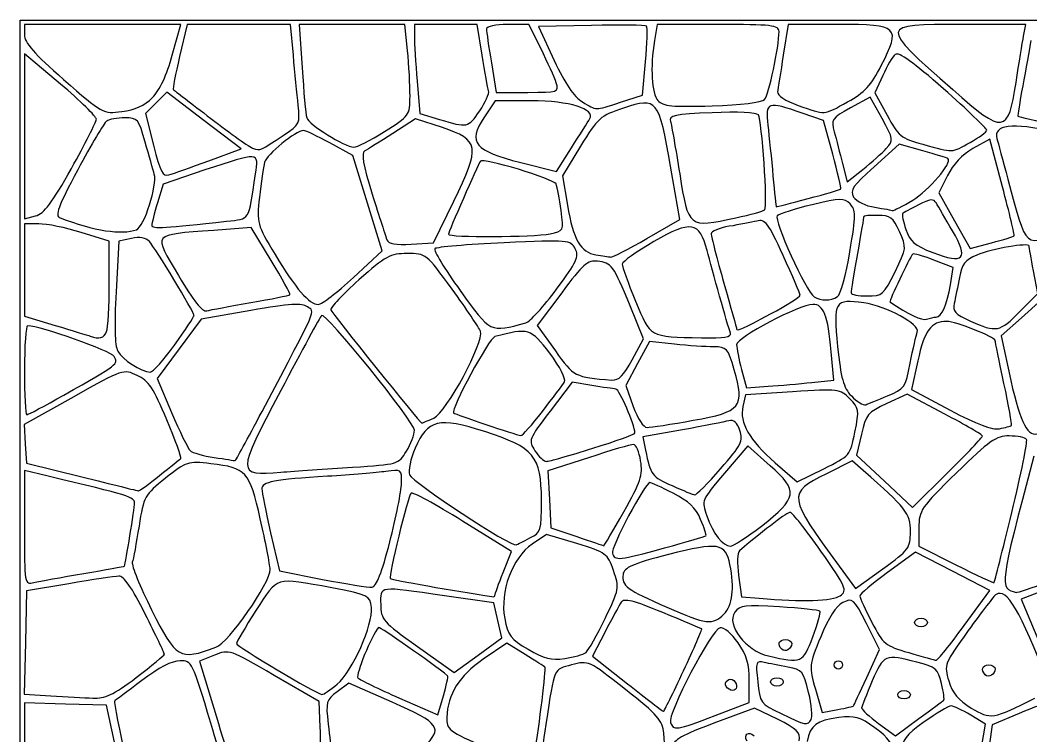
# Model space of a CAD drawing. Extents: x 1 to 601, y -4 to 449.
# Drawn here: x 0.9 to 179.7, y 322.6 to 449.1 of the extents above; entities that cross this region are included whole.
import ezdxf

# ---------------------------------------------------------------- set-up
doc = ezdxf.new("R2010")
doc.units = 0
doc.layers.get('0').update_dxf_attribs({"linetype": 'CONTINUOUS'})

msp = doc.modelspace()

# ---------------------------------------------------------------- linework, layer by layer
at = {"color": 7}
for points in [[(0.875971, 224.12403), (0.875971, 449.124032), (300.87597, 449.124032), (600.87597, 449.124032), (600.87597, 224.12403), (600.87597, -0.87597), (300.87597, -0.87597), (0.875971, -0.87597)], [(95.703705, 438.061532)], [(177.068175, 438.127387)], [(24.269378, 435.447397)], [(107.054723, 434.614618)], [(132.57111, 435.130035)], [(147.26646, 434.686532)], [(82.16619, 433.088161)], [(101.626537, 431.654591)], [(65.304871, 429.436532)], [(47.598496, 428.874032)], [(168.961358, 427.512138)], [(154.107682, 426.461816)], [(34.230751, 424.273621)], [(9.929536, 422.900171)], [(140.256075, 417.579491)], [(158.778067, 417.304564)], [(37.369598, 413.590864)], [(127.478948, 414.190856)], [(21.442298, 412.080304)], [(94.614233, 411.359186)], [(165.824828, 411.882379)], [(111.744405, 410.513801)], [(176.721743, 411.014111)], [(155.65017, 404.628686)], [(59.816333, 403.622216)], [(41.669356, 399.195604)], [(145.473945, 400.264234)], [(133.63887, 397.186534)], [(177.728835, 397.599109)], [(90.32373, 395.618321)], [(162.91092, 396.624034)], [(16.170728, 394.060376)], [(126.51834, 393.811534)], [(28.185136, 391.695926)], [(109.156208, 389.082926)], [(140.905598, 385.074394)], [(8.598413, 382.856629)], [(154.34994, 382.712756)], [(43.656728, 379.936534)], [(93.259035, 379.936534)], [(74.034323, 378.775691)], [(119.964945, 378.383336)], [(176.24277, 377.490836)], [(148.554518, 376.283899)], [(171.110752, 375.607474)], [(102.196245, 373.432275)], [(25.548721, 368.63853)], [(59.644876, 370.09764)], [(124.793558, 369.81153)], [(107.665673, 362.212755)], [(176.32749, 362.111648)], [(132.009128, 359.68653)], [(158.37597, 358.728952)], [(66.271846, 356.875372)], [(91.06347, 357.58098)], [(114.87597, 355.822485)], [(12.117623, 351.291803)], [(84.87597, 347.471265)], [(145.96335, 347.378775)], [(125.37597, 344.12403)], [(159.12597, 342.62403)], [(167.886233, 342.098115)], [(141.09846, 340.097655)], [(35.503313, 338.253143)], [(100.983398, 337.359443)], [(135.60558, 337.894418)], [(144.87597, 335.12403)], [(21.389116, 332.89917)], [(76.499993, 333.204038)], [(118.25016, 334.119113)], [(171.60558, 333.394418)], [(56.981161, 331.74228)], [(125.783003, 331.322205)], [(133.62597, 332.12403)], [(156.12597, 329.87403)], [(148.316363, 327.878415)], [(164.272635, 328.865468)], [(123.81189, 326.189685)], [(140.805375, 325.462058)]]:
    msp.add_lwpolyline(points, close=True, dxfattribs=at)
for points in [[(27.787651, 442.936532), (29.280406, 448.374032), (15.453188, 448.374032), (1.625971, 448.374032), (1.625971, 446.537643)], [(49.200331, 442.936532), (48.723728, 448.374032), (39.561983, 448.374032), (30.400231, 448.374032), (29.062493, 442.69964)], [(69.394126, 443.764014), (68.912281, 448.374032), (59.584021, 448.374032), (50.255753, 448.374032), (50.752591, 440.686532)], [(82.606695, 442.936532), (81.740445, 448.374032), (76.183208, 448.374032), (70.625971, 448.374032), (70.625971, 446.237191)], [(93.017363, 444.061532), (90.854377, 448.374032), (87.11517, 448.374032)], [(101.94546, 448.209701), (92.561295, 447.999032), (95.360865, 441.999032)], [(124.3491, 448.374032), (113.57223, 448.374032), (113.107358, 445.561532)], [(145.64319, 448.374032), (136.761495, 448.374032), (135.888428, 442.936532)], [(178.40661, 446.311532), (178.81347, 448.374032), (167.46972, 448.374032)], [(8.000971, 437.830858), (1.625971, 443.1992), (1.625971, 428.601478), (1.625971, 414.003761), (3.584446, 414.527539)], [(107.054723, 434.614618), (110.99031, 435.855203), (111.515018, 441.78274)], [(84.235883, 441.581004), (85.095795, 436.374032), (90.661425, 436.374032)], [(71.109938, 438.375007), (71.593906, 432.649665), (75.047438, 431.589936)], [(153.481417, 439.330672), (152.10516, 436.278682), (154.249552, 432.314484)], [(34.230751, 424.273621), (39.943913, 426.356529), (33.366353, 431.367148), (26.788793, 436.377767), (24.928148, 434.517126), (23.067511, 432.656485), (24.474743, 427.005345)], [(91.298857, 434.874032), (84.897255, 434.874032), (82.916032, 431.880207)], [(153.357682, 431.738961), (151.25097, 435.513062), (147.769642, 433.618529)], [(144.628822, 425.44948), (142.98249, 431.375736), (139.24173, 432.691756)], [(75.573743, 430.129517), (70.827533, 431.672625), (66.789248, 429.102829)], [(59.816333, 403.622216), (64.927658, 408.370399), (62.339311, 416.790514), (59.750971, 425.210638), (55.680278, 427.417335)], [(174.658673, 419.672426), (172.40499, 428.095814), (169.417605, 426.422422)], [(89.454007, 423.964365), (95.75097, 422.389219), (98.41452, 426.569124)], [(100.02171, 426.87325), (96.792443, 421.601531), (97.692143, 416.425286)], [(160.575907, 426.029489), (156.400837, 427.183739), (151.950907, 423.209951)], [(146.36577, 423.778459), (147.2016, 420.557884), (149.976285, 422.758331)], [(33.542056, 422.642629), (26.140606, 420.161216), (25.144673, 416.830129)], [(111.744405, 410.513801), (117.578385, 413.903576), (115.943865, 423.33283)], [(164.931053, 421.669414), (163.4319, 418.589794), (166.177103, 413.680909), (168.922305, 408.772024), (172.726718, 409.775606)], [(70.055078, 409.522046), (74.000971, 409.749034), (77.60409, 417.147911)], [(4.171966, 413.124034), (1.625971, 413.124034), (1.625971, 404.947084), (1.625971, 396.770134), (7.063471, 395.157476)], [(16.625971, 402.655241), (16.625971, 410.063764), (11.671966, 411.593899)], [(45.294016, 406.665844), (41.750971, 412.496561), (35.110088, 411.974471)], [(20.569411, 410.541521), (18.347033, 410.053406), (17.839898, 401.079784)], [(165.45963, 402.317164), (165.967485, 405.385294), (162.501158, 406.709096)], [(177.728835, 397.599109), (180.894008, 400.824191), (180.134985, 404.826476)], [(96.67986, 400.951039), (92.35875, 395.153044), (95.55486, 390.683929)], [(186.858765, 396.862159), (181.601595, 399.725276), (178.009763, 396.519326), (174.417923, 393.313376), (176.15379, 385.406209)], [(41.681806, 397.804744), (32.913893, 396.249034), (29.012851, 390.999034), (25.111808, 385.749034), (27.665378, 379.749034)], [(109.156208, 389.082926), (111.174848, 392.791826), (108.766538, 398.645426)], [(116.653793, 391.838336), (112.211573, 392.302639), (110.104793, 388.431791), (107.998013, 384.560936), (109.33515, 380.842489)], [(140.905598, 385.074394), (144.810218, 385.473754), (144.359048, 390.486394)], [(159.690653, 388.912631), (158.585708, 383.826229), (165.418335, 380.184911)], [(128.498918, 387.381701), (129.371865, 384.117851), (133.186418, 384.396439)], [(102.018337, 384.537716), (98.535697, 385.111991), (94.625227, 379.984384)], [(137.535045, 383.442641), (129.199283, 382.915181), (128.740058, 380.824346)], [(164.455027, 379.497364), (157.814513, 382.995694), (154.189028, 381.330034)], [(10.345358, 382.564819), (1.552733, 377.654816), (1.776848, 374.221373), (2.000971, 370.787925), (11.750971, 368.376548)], [(118.02264, 376.705091), (111.04431, 375.453191), (111.516135, 373.101112)], [(149.70525, 375.956696), (148.846965, 372.24903), (153.798967, 367.612433), (158.75097, 362.975835), (164.93847, 369.095872)], [(133.586527, 370.341608), (129.586537, 373.868235), (125.48658, 369.035422)], [(101.414468, 371.778037), (94.25097, 369.432045), (94.495065, 364.404345), (94.739153, 359.376638), (99.370065, 357.8193)], [(134.462768, 370.884015), (138.339067, 367.493123), (143.02848, 369.805575)], [(150.021517, 369.506452), (148.042065, 371.229465), (143.515117, 368.944275)], [(5.563471, 368.556502), (1.625971, 369.48873), (1.625971, 359.417092)], [(86.329268, 351.505545), (87.782565, 355.192598), (79.122083, 360.576127)], [(45.178321, 358.49511), (46.730678, 351.752895), (54.365821, 350.267002)], [(99.366758, 356.576948), (93.982553, 358.209848), (91.43235, 356.476935)], [(159.87597, 359.371395), (159.87597, 356.140207), (166.43847, 352.833765)], [(167.886233, 342.098115), (172.424813, 348.3222), (165.840795, 351.693045), (159.25677, 355.063898), (154.31637, 351.455498)], [(145.77999, 352.575315), (148.652925, 348.651592), (153.514447, 352.148895)], [(127.98585, 350.98398), (128.505735, 347.203935), (131.628352, 346.920015)], [(9.500971, 349.495868), (2.000971, 348.21093), (1.790678, 339.078863), (1.580386, 329.946788), (6.290678, 329.679923)], [(183.356535, 348.811455), (177.986513, 346.748873), (181.025588, 339.436455)], [(85.395008, 343.001468), (84.68853, 346.088783), (75.96975, 347.35944)], [(71.166038, 338.408498), (77.640045, 333.817965), (81.870765, 336.866063), (86.101485, 339.914153), (85.395008, 343.001468)], [(150.648413, 332.920388), (152.915063, 337.841738), (150.583013, 342.45873)], [(104.353568, 340.974803), (102.143018, 336.700583), (108.321998, 331.816275)], [(90.226155, 336.962648), (86.95134, 339.003083), (82.806345, 336.148313)], [(35.234408, 336.853695), (32.575351, 335.793128), (35.930281, 324.771075)], [(53.971531, 324.12054), (53.750971, 328.656893), (45.822218, 333.285585)], [(66.703351, 328.536983), (59.030731, 331.913693), (56.962576, 330.384638)], [(123.81189, 326.189685), (129.87597, 328.505333), (129.87597, 332.336873)], [(141.58158, 330.832748), (142.772925, 326.734665), (145.511948, 327.246233)], [(68.000971, 329.263245), (74.750971, 326.291168), (75.749985, 329.646075)], [(18.507166, 317.12403), (16.127746, 327.99903), (8.876858, 328.213687), (1.625971, 328.428345), (1.625971, 314.901187)], [(134.88039, 325.521173), (130.818465, 327.513323), (123.597218, 324.82521)], [(152.75097, 324.802725), (155.75097, 322.621208), (159.87597, 325.65489)], [(170.589548, 318.453255), (171.657413, 324.636765), (169.038413, 326.2554)], [(177.61266, 326.574623), (172.83183, 324.542745), (171.86811, 317.819175)], [(105.34878, 319.1175), (114.94659, 320.45829), (114.72378, 323.051558)]]:
    msp.add_lwpolyline(points, dxfattribs=at)
for points in [[(87.11517, 448.374032), (84.987113, 448.374032), (83.37597, 448.032333), (83.37597, 447.581004)], [(83.37597, 447.581004), (83.37597, 447.144838), (83.762933, 444.444838), (84.235883, 441.581004)], [(111.684683, 448.065323), (111.489405, 448.260598), (107.106758, 448.325568), (101.94546, 448.209701)], [(111.515018, 441.78274), (111.80361, 445.042886), (111.879953, 447.870047), (111.684683, 448.065323)], [(135.12597, 447.148005), (135.12597, 448.225826), (133.82322, 448.374032), (124.3491, 448.374032)], [(132.57111, 435.130035), (133.332878, 435.937189), (135.12597, 444.371815), (135.12597, 447.148005)], [(153.224693, 441.109872), (156.724823, 447.980144), (156.313725, 448.374032), (145.64319, 448.374032)], [(167.46972, 448.374032), (152.747085, 448.374032), (152.753063, 448.417045), (165.8673, 436.847348)], [(1.625971, 446.537643), (1.625971, 445.159127), (3.355718, 443.187194), (8.563471, 438.628836)], [(70.625971, 446.237191), (70.625971, 445.061928), (70.843756, 441.523945), (71.109938, 438.375007)], [(113.107358, 445.561532), (112.314, 440.761732), (112.573568, 436.175051), (113.709585, 434.91976)], [(177.068175, 438.127387), (177.580538, 441.494292), (178.182833, 445.177157), (178.40661, 446.311532)], [(179.699595, 445.561532), (179.427705, 444.014657), (178.770795, 440.386532), (178.239795, 437.499032)], [(69.842056, 435.701514), (69.860731, 437.600379), (69.659138, 441.228504), (69.394126, 443.764014)], [(95.703705, 438.061532), (95.415863, 438.989657), (94.207005, 441.689657), (93.017363, 444.061532)], [(164.214525, 437.013151), (159.01611, 441.61116), (156.280552, 443.563546), (155.70537, 443.08619)], [(24.269378, 435.447397), (25.568041, 436.762802), (26.830576, 439.450283), (27.787651, 442.936532)], [(29.062493, 442.69964), (28.326736, 439.578724), (27.843151, 436.93792), (27.987863, 436.831187)], [(50.051168, 434.124032), (49.845338, 435.980282), (49.462463, 439.945907), (49.200331, 442.936532)], [(83.741723, 436.650661), (83.593897, 437.117265), (83.083133, 439.945907), (82.606695, 442.936532)], [(95.360865, 441.999032), (97.268183, 437.911288), (98.852115, 435.587086), (100.330703, 434.706489)], [(135.888428, 442.936532), (135.40824, 439.945907), (134.95587, 437.028755), (134.883165, 436.453972)], [(155.70537, 443.08619), (155.23914, 442.69925), (154.238355, 441.009266), (153.481417, 439.330672)], [(50.752591, 440.686532), (51.025853, 436.458407), (51.392446, 432.492782), (51.567248, 431.874032)], [(147.26646, 434.686532), (150.27351, 436.346358), (151.436775, 437.600425), (153.224693, 441.109872)], [(8.563471, 438.628836), (15.445763, 432.604741), (15.527798, 432.559758), (18.872408, 432.976089)], [(90.661425, 436.374032), (96.088253, 436.374032), (96.213998, 436.416115), (95.703705, 438.061532)], [(165.8673, 436.847348), (174.85806, 428.915488), (175.680645, 429.009494), (177.068175, 438.127387)], [(14.346053, 431.605774), (14.362478, 432.076983), (11.507221, 434.87827), (8.000971, 437.830858)], [(27.987863, 436.831187), (28.132568, 436.724453), (31.119721, 434.432924), (34.625971, 431.7389)], [(82.16619, 433.088161), (83.180557, 434.580932), (83.88954, 436.184056), (83.741723, 436.650661)], [(134.883165, 436.453972), (134.803695, 435.825741), (136.246688, 434.876711), (138.50097, 434.074599)], [(171.87597, 429.693413), (171.87597, 429.992157), (168.428317, 433.286039), (164.214525, 437.013151)], [(178.239795, 437.499032), (177.708795, 434.611532), (177.325335, 432.211744), (177.387652, 432.166169)], [(18.872408, 432.976089), (21.181426, 433.263512), (22.882141, 434.042281), (24.269378, 435.447397)], [(65.304871, 429.436532), (69.735181, 432.20346), (69.808703, 432.304975), (69.842056, 435.701514)], [(101.626537, 431.654591), (102.70032, 433.427453), (98.059815, 434.874032), (91.298857, 434.874032)], [(100.330703, 434.706489), (102.98808, 433.123838), (102.352958, 433.132516), (107.054723, 434.614618)], [(115.943865, 423.33283), (113.90097, 435.117933), (113.548845, 435.553016), (107.637128, 433.596553)], [(113.709585, 434.91976), (114.6102, 433.924591), (116.225115, 433.767862), (123.272085, 433.991708)], [(123.272085, 433.991708), (128.386268, 434.154158), (132.076425, 434.605885), (132.57111, 435.130035)], [(139.24173, 432.691756), (133.081777, 434.858861), (132.66576, 434.713261), (133.155112, 430.561532)], [(138.50097, 434.074599), (143.38323, 432.337411), (142.956697, 432.307635), (147.26646, 434.686532)], [(47.598496, 428.874032), (50.304743, 430.669004), (50.409428, 430.893083), (50.051168, 434.124032)], [(75.047438, 431.589936), (80.001893, 430.069642), (80.133938, 430.097434), (82.16619, 433.088161)], [(107.637128, 433.596553), (103.49469, 432.225625), (103.071533, 431.852044), (100.02171, 426.87325)], [(123.290903, 432.77518), (116.607818, 432.491371), (115.627133, 432.284674), (115.928423, 431.223395)], [(131.480535, 432.390751), (131.205285, 432.79932), (127.71612, 432.963105), (123.290903, 432.77518)], [(147.769642, 433.618529), (144.445762, 431.809682), (144.316387, 431.617142), (144.909127, 429.361514)], [(9.929536, 422.900171), (12.342173, 427.217046), (14.329606, 431.134567), (14.346053, 431.605774)], [(16.186546, 431.300048), (15.738616, 430.996989), (13.434031, 427.120469), (11.065246, 422.685559)], [(19.385251, 431.862548), (18.073891, 431.856247), (16.634476, 431.603106), (16.186546, 431.300048)], [(22.990208, 427.561532), (21.831286, 431.655853), (21.648901, 431.873451), (19.385251, 431.862548)], [(34.625971, 431.7389), (38.132221, 429.044877), (41.507221, 426.667605), (42.125971, 426.456075)], [(51.567248, 431.874032), (51.890528, 430.729667), (58.259528, 426.752237), (59.901278, 426.669438)], [(82.916032, 431.880207), (80.018512, 427.501756), (81.243945, 426.018068), (89.454007, 423.964365)], [(98.41452, 426.569124), (99.879472, 428.868073), (101.32488, 431.156534), (101.626537, 431.654591)], [(115.928423, 431.223395), (116.119598, 430.549996), (116.851605, 426.386631), (117.555113, 421.971476)], [(132.616995, 415.615054), (133.14792, 416.145979), (132.110805, 431.45519), (131.480535, 432.390751)], [(154.107682, 426.461816), (155.423265, 427.919283), (155.400517, 428.079301), (153.357682, 431.738961)], [(154.249552, 432.314484), (156.235665, 428.642897), (156.702382, 428.264243), (160.572457, 427.184585)], [(183.732975, 429.416577), (176.377703, 431.065185), (172.994048, 430.650687), (173.689395, 428.186237)], [(177.387652, 432.166169), (177.599272, 432.011422), (190.24659, 429.049877), (191.00097, 428.978424)], [(51.002791, 429.624032), (49.646461, 429.624032), (44.459663, 425.396209), (44.101898, 423.999032)], [(55.680278, 427.417335), (53.441401, 428.631019), (51.336533, 429.624032), (51.002791, 429.624032)], [(59.901278, 426.669438), (60.396451, 426.644463), (62.828071, 427.889657), (65.304871, 429.436532)], [(77.60409, 417.147911), (82.310565, 426.812499), (82.12491, 427.999577), (75.573743, 430.129517)], [(133.155112, 430.561532), (133.386052, 428.602157), (133.789477, 424.552157), (134.051602, 421.561534)], [(144.909127, 429.361514), (145.25058, 428.062149), (145.906065, 425.549774), (146.36577, 423.778459)], [(168.961358, 427.512138), (170.564392, 428.413096), (171.87597, 429.39467), (171.87597, 429.693413)], [(24.595366, 421.932131), (24.383903, 422.656429), (23.661586, 425.189657), (22.990208, 427.561532)], [(42.125971, 426.456075), (43.331716, 426.043869), (43.331086, 426.04359), (47.598496, 428.874032)], [(66.789248, 429.102829), (64.568191, 427.689441), (62.343316, 426.294925), (61.845068, 426.003904)], [(160.572457, 427.184585), (166.060972, 425.653423), (165.62385, 425.636356), (168.961358, 427.512138)], [(173.689395, 428.186237), (173.873625, 427.533275), (174.743993, 424.299032), (175.623533, 420.999034)], [(24.474743, 427.005345), (25.654246, 422.268724), (26.095238, 421.421891), (27.199778, 421.772456)], [(42.517343, 421.936534), (43.123081, 425.873112), (43.167436, 425.869623), (33.542056, 422.642629)], [(61.845068, 426.003904), (61.169708, 425.609429), (61.504193, 423.664671), (63.159443, 418.361906)], [(149.976285, 422.758331), (151.502362, 423.968572), (153.361492, 425.635141), (154.107682, 426.461816)], [(165.024022, 424.664085), (164.873842, 424.78022), (162.87219, 425.394652), (160.575907, 426.029489)], [(169.417605, 426.422422), (167.496945, 425.346563), (165.8949, 423.649367), (164.931053, 421.669414)], [(27.199778, 421.772456), (27.924571, 422.002496), (31.088506, 423.128021), (34.230751, 424.273621)], [(44.101898, 423.999032), (43.890653, 423.174034), (43.485571, 420.396446), (43.201726, 417.826624)], [(82.29849, 424.217039), (81.83112, 423.481328), (76.62597, 411.608486), (76.62597, 411.278134)], [(95.674238, 420.178541), (95.339378, 421.051166), (82.709738, 424.8644), (82.29849, 424.217039)], [(146.018167, 419.266234), (146.159512, 419.407579), (145.534312, 422.190041), (144.628822, 425.44948)], [(158.778067, 417.304564), (161.582835, 418.948264), (165.875175, 424.005874), (165.024022, 424.664085)], [(3.584446, 414.527539), (5.093423, 414.931099), (6.549743, 416.852779), (9.929536, 422.900171)], [(11.065246, 422.685559), (7.527098, 416.061341), (6.967411, 414.541864), (7.929556, 414.172654)], [(117.555113, 421.971476), (119.084235, 412.374701), (119.068688, 412.386896), (127.478948, 414.190856)], [(151.950907, 423.209951), (148.145557, 419.811784), (147.6207, 419.037926), (148.327552, 417.867596)], [(21.442298, 412.080304), (22.811341, 412.605649), (25.168253, 419.969891), (24.595366, 421.932131)], [(37.369598, 413.590864), (41.634076, 414.074554), (41.199061, 413.369299), (42.517343, 421.936534)], [(96.555938, 415.493321), (96.28971, 417.500261), (95.892945, 419.608609), (95.674238, 420.178541)], [(134.051602, 421.561534), (134.313735, 418.570909), (134.578327, 416.129816), (134.639587, 416.136889)], [(175.623533, 420.999034), (178.984973, 408.387101), (178.477365, 408.813079), (185.93847, 412.342774)], [(140.256075, 417.579491), (143.283877, 418.365851), (145.876822, 419.124881), (146.018167, 419.266234)], [(176.721743, 411.014111), (176.826578, 411.143321), (175.898198, 415.039556), (174.658673, 419.672426)], [(25.144673, 416.830129), (24.596911, 414.998021), (24.143618, 413.202311), (24.137356, 412.839656)], [(43.201726, 417.826624), (42.697088, 413.257954), (42.758363, 413.033156), (45.961508, 407.701624)], [(63.159443, 418.361906), (64.380593, 414.449824), (65.543851, 410.809391), (65.744453, 410.272046)], [(134.639587, 416.136889), (134.700862, 416.143639), (137.228265, 416.793124), (140.256075, 417.579491)], [(147.687045, 416.634356), (146.61009, 417.711311), (146.012362, 417.699274), (141.002632, 416.499731)], [(147.658395, 408.166541), (148.761472, 414.800194), (148.764037, 415.557394), (147.687045, 416.634356)], [(148.327552, 417.867596), (148.793895, 417.095471), (150.428197, 416.300269), (152.077552, 416.042959)], [(155.242417, 415.480459), (155.375212, 415.421884), (156.966255, 416.242774), (158.778067, 417.304564)], [(162.96405, 416.764714), (162.461018, 417.601999), (161.905718, 417.552319), (159.802403, 416.481829)], [(165.824828, 411.882379), (164.58702, 414.009041), (163.299668, 416.206091), (162.96405, 416.764714)], [(94.614233, 411.359186), (97.037558, 411.843851), (97.039508, 411.847999), (96.555938, 415.493321)], [(97.692143, 416.425286), (98.76057, 410.278256), (100.032548, 408.070969), (102.745703, 407.655701)], [(127.478948, 414.190856), (130.079333, 414.748631), (132.391455, 415.389521), (132.616995, 415.615054)], [(141.002632, 416.499731), (137.976705, 415.775186), (135.197497, 414.905186), (134.826622, 414.566389)], [(152.077552, 416.042959), (153.685432, 415.792121), (155.109622, 415.538996), (155.242417, 415.480459)], [(156.988725, 414.953899), (156.844485, 414.827749), (157.11048, 413.560984), (157.579823, 412.138856)], [(159.802403, 416.481829), (158.399115, 415.767619), (157.132958, 415.080056), (156.988725, 414.953899)], [(11.671966, 411.593899), (8.947268, 412.435474), (5.572268, 413.124034), (4.171966, 413.124034)], [(7.929556, 414.172654), (13.833511, 411.907099), (18.933158, 411.117454), (21.442298, 412.080304)], [(24.137356, 412.839656), (24.126931, 412.234579), (26.699536, 412.380626), (37.369598, 413.590864)], [(122.402445, 408.423776), (121.071795, 413.529364), (119.537438, 413.782924), (112.97511, 409.981684)], [(131.18574, 413.615516), (130.259115, 413.384651), (128.066595, 412.967734), (126.31347, 412.689041)], [(135.87324, 407.504974), (133.19166, 413.336824), (132.690308, 413.990374), (131.18574, 413.615516)], [(134.826622, 414.566389), (134.089447, 413.892979), (139.892902, 401.146451), (141.36201, 400.212259)], [(150.124942, 414.436534), (150.12438, 414.333409), (149.618595, 411.380284), (149.00097, 407.874034)], [(152.637068, 414.624034), (151.255965, 414.624034), (150.125505, 414.539659), (150.124942, 414.436534)], [(156.442507, 411.753686), (155.31612, 414.251554), (154.822297, 414.624034), (152.637068, 414.624034)], [(35.110088, 411.974471), (23.976023, 411.099139), (24.364156, 411.598436), (28.882913, 403.963736)], [(76.62597, 411.278134), (76.62597, 410.706454), (91.68996, 410.774329), (94.614233, 411.359186)], [(126.31347, 412.689041), (124.560345, 412.410341), (123.12597, 411.802871), (123.12597, 411.339094)], [(123.12597, 411.339094), (123.12597, 410.875324), (124.13847, 406.953544), (125.37597, 402.624034)], [(155.65017, 404.628686), (157.713885, 408.836524), (157.722607, 408.914929), (156.442507, 411.753686)], [(157.579823, 412.138856), (158.289795, 409.987616), (159.089933, 409.300879), (162.342075, 408.051544)], [(162.342075, 408.051544), (167.86179, 405.931099), (168.731768, 406.888016), (165.824828, 411.882379)], [(23.722066, 410.014331), (23.113186, 410.678861), (22.023991, 410.860999), (20.569411, 410.541521)], [(31.625971, 396.919324), (31.625971, 397.523764), (24.791168, 408.847511), (23.722066, 410.014331)], [(65.744453, 410.272046), (65.996408, 409.597174), (67.329368, 409.365251), (70.055078, 409.522046)], [(86.490293, 409.765489), (80.033663, 409.472111), (74.521126, 409.010891), (74.240213, 408.740554)], [(99.07035, 408.727954), (98.2524, 410.256311), (97.911383, 410.284436), (86.490293, 409.765489)], [(105.330698, 407.236406), (105.649553, 407.174606), (108.535718, 408.649429), (111.744405, 410.513801)], [(112.97511, 409.981684), (109.905698, 408.203726), (107.387498, 406.411534), (107.379105, 405.999034)], [(179.37597, 409.203341), (179.37597, 409.851761), (172.770413, 408.704516), (170.11458, 407.594839)], [(172.726718, 409.775606), (174.81915, 410.327584), (176.616908, 410.884909), (176.721743, 411.014111)], [(45.961508, 407.701624), (49.593556, 401.656181), (52.010843, 398.874034), (53.631398, 398.874034)], [(69.360376, 407.874034), (66.322973, 407.874034), (65.547106, 407.450906), (60.813938, 403.213204)], [(77.288828, 401.559566), (72.720616, 407.847116), (72.686821, 407.874034), (69.360376, 407.874034)], [(74.240213, 408.740554), (73.959301, 408.470216), (75.975128, 405.125974), (78.719828, 401.308901)], [(95.778795, 401.569324), (99.358868, 406.410304), (99.798735, 407.366959), (99.07035, 408.727954)], [(126.51834, 393.811534), (126.027135, 395.294381), (123.312758, 404.930959), (122.402445, 408.423776)], [(145.473975, 400.264226), (146.00913, 400.603699), (146.992117, 404.159741), (147.658395, 408.166541)], [(149.00097, 407.874034), (148.383345, 404.367784), (147.87756, 401.245909), (147.876998, 400.936534)], [(158.795625, 407.765966), (158.196653, 407.097566), (154.55148, 399.456979), (154.763048, 399.313331)], [(162.501158, 406.709096), (160.59468, 407.437189), (158.92719, 407.912779), (158.795625, 407.765966)], [(180.134985, 404.826476), (179.717528, 407.027734), (179.37597, 408.997324), (179.37597, 409.203341)], [(48.587401, 400.585466), (48.724718, 400.722784), (47.242688, 403.458949), (45.294016, 406.665844)], [(103.008585, 406.517014), (101.276183, 406.717226), (100.40862, 405.954221), (96.67986, 400.951039)], [(102.745703, 407.655701), (103.8486, 407.486891), (105.01185, 407.298214), (105.330698, 407.236406)], [(108.766538, 398.645426), (105.81411, 405.821554), (105.517493, 406.227056), (103.008585, 406.517014)], [(107.379105, 405.999034), (107.370705, 405.586534), (108.43347, 402.650576), (109.740803, 399.474686)], [(138.863243, 400.486856), (138.869993, 400.755161), (137.52474, 403.913314), (135.87324, 407.504974)], [(170.11458, 407.594839), (168.038745, 406.727494), (167.476508, 406.002536), (167.048123, 403.640899)], [(150.71973, 400.374034), (153.432, 400.374034), (153.659985, 400.570766), (155.65017, 404.628686)], [(16.170728, 394.060376), (16.421108, 394.712861), (16.625971, 398.580551), (16.625971, 402.655241)], [(28.882913, 403.963736), (31.507861, 399.528746), (33.112516, 397.529186), (33.875971, 397.741916)], [(53.631398, 398.874034), (54.221881, 398.874034), (57.005101, 401.010716), (59.816333, 403.622216)], [(60.813938, 403.213204), (57.950776, 400.649749), (55.703258, 398.267171), (55.819448, 397.918586)], [(125.37597, 402.624034), (126.61347, 398.294524), (127.62597, 394.667111), (127.62597, 394.563116)], [(162.91092, 396.624034), (163.889805, 396.624034), (164.88537, 398.847859), (165.45963, 402.317164)], [(167.048123, 403.640899), (166.759613, 402.050374), (166.341645, 399.991196), (166.119315, 399.064946)], [(17.839898, 401.079784), (17.510776, 395.256116), (17.610226, 391.587701), (18.123218, 390.629171)], [(41.669356, 399.195604), (45.336968, 399.822716), (48.450091, 400.448156), (48.587401, 400.585466)], [(82.300028, 394.141639), (82.067138, 394.748546), (79.812098, 398.086609), (77.288828, 401.559566)], [(78.719828, 401.308901), (84.117675, 393.802076), (83.97168, 393.873671), (90.32373, 395.618321)], [(90.32373, 395.618321), (91.051253, 395.818144), (93.506033, 398.496094), (95.778795, 401.569324)], [(147.876998, 400.936534), (147.876435, 400.627159), (149.155665, 400.374034), (150.71973, 400.374034)], [(33.875971, 397.741916), (34.494721, 397.914326), (38.001743, 398.568484), (41.669356, 399.195604)], [(51.688808, 398.454424), (50.705506, 399.173434), (48.639811, 399.039326), (41.681806, 397.804744)], [(43.656728, 379.936534), (53.768431, 399.077201), (53.062591, 397.449889), (51.688808, 398.454424)], [(109.740803, 399.474686), (112.411673, 392.986346), (112.06227, 393.180536), (121.414935, 392.986406)], [(141.127883, 398.874034), (138.748013, 398.874034), (127.62597, 393.006874), (127.62597, 391.751426)], [(133.63887, 397.186534), (136.505273, 398.733409), (138.856238, 400.218551), (138.863243, 400.486856)], [(144.359048, 390.486394), (143.774948, 396.975919), (143.043743, 398.874034), (141.127883, 398.874034)], [(141.36201, 400.212259), (142.526002, 399.472099), (144.259755, 399.494006), (145.473945, 400.264234)], [(150.12597, 399.149509), (144.938003, 399.874691), (144.695835, 399.471821), (145.500083, 391.453744)], [(159.596835, 393.978416), (160.11714, 395.334289), (154.163115, 398.585186), (150.12597, 399.149509)], [(154.763048, 399.313331), (157.948335, 397.150504), (160.458488, 395.968249), (161.249813, 396.258131)], [(166.119315, 399.064946), (165.779408, 397.648871), (166.235145, 397.150031), (168.983018, 395.930426)], [(54.183766, 396.931834), (53.965343, 396.713404), (50.720123, 390.732919), (46.972178, 383.641864)], [(70.623166, 376.624001), (70.626166, 378.101149), (54.846256, 397.594316), (54.183766, 396.931834)], [(55.819448, 397.918586), (56.014043, 397.334809), (71.559263, 377.998189), (71.903176, 377.912126)], [(127.62597, 394.563116), (127.62597, 394.065341), (128.822948, 394.587566), (133.63887, 397.186534)], [(168.983018, 395.930426), (173.606543, 393.878336), (174.185595, 393.988819), (177.728835, 397.599109)], [(7.063471, 395.157476), (10.054096, 394.270519), (12.838471, 393.420536), (13.250971, 393.268639)], [(28.185136, 391.695926), (30.077596, 394.347971), (31.625971, 396.698501), (31.625971, 396.919324)], [(164.798978, 395.874034), (162.054638, 395.874034), (160.84473, 394.225226), (159.690653, 388.912631)], [(161.249813, 396.258131), (161.799173, 396.459379), (162.546675, 396.624034), (162.91092, 396.624034)], [(173.37597, 392.450854), (173.37597, 393.108289), (166.446225, 395.874034), (164.798978, 395.874034)], [(2.188471, 395.113999), (1.879096, 395.119249), (1.625971, 391.580284), (1.625971, 387.249034)], [(17.481383, 389.659031), (16.932841, 390.639214), (4.503653, 395.072689), (2.188471, 395.113999)], [(13.250971, 393.268639), (14.848651, 392.680301), (15.733178, 392.920151), (16.170728, 394.060376)], [(74.034323, 378.775691), (76.30137, 379.808629), (83.012573, 392.284766), (82.300028, 394.141639)], [(94.559843, 390.249454), (91.253873, 394.628179), (90.77631, 394.772734), (84.857093, 393.186521)], [(121.414935, 392.986406), (125.44977, 392.902661), (126.749783, 393.112849), (126.51834, 393.811534)], [(158.340128, 388.495999), (158.830298, 390.987469), (159.395813, 393.454556), (159.596835, 393.978416)], [(23.872636, 386.904064), (24.352051, 386.887564), (26.292676, 389.043889), (28.185136, 391.695926)], [(84.857093, 393.186521), (83.806568, 392.905001), (76.97298, 380.277019), (77.555783, 379.694216)], [(123.557768, 391.374034), (122.2038, 391.374034), (119.097008, 391.582969), (116.653793, 391.838336)], [(127.62597, 391.751426), (127.62597, 391.143199), (128.018798, 389.176826), (128.498918, 387.381701)], [(174.931808, 384.916789), (174.076095, 388.866379), (173.37597, 392.256709), (173.37597, 392.450854)], [(18.123218, 390.629171), (18.924571, 389.131826), (22.278181, 386.958986), (23.872636, 386.904064)], [(97.154948, 385.171991), (97.473233, 385.714414), (96.403268, 387.807851), (94.559843, 390.249454)], [(95.55486, 390.683929), (98.848065, 386.079049), (98.936385, 386.033336), (105.569273, 385.500109)], [(127.201583, 387.307931), (126.080745, 391.163464), (125.892045, 391.374034), (123.557768, 391.374034)], [(145.500083, 391.453744), (146.06373, 385.834376), (146.519873, 384.192536), (147.936278, 382.684841)], [(8.598413, 382.856629), (18.392828, 388.400659), (18.247771, 388.289576), (17.481383, 389.659031)], [(105.569273, 385.500109), (106.7343, 385.406449), (107.65665, 386.327741), (109.156208, 389.082926)], [(154.34994, 382.712756), (157.309898, 383.909839), (157.4889, 384.169271), (158.340128, 388.495999)], [(1.625971, 387.249034), (1.625971, 382.917784), (1.810441, 379.374034), (2.035913, 379.374034)], [(21.576316, 386.312059), (19.147913, 387.470081), (19.102148, 387.454811), (10.345358, 382.564819)], [(26.804656, 378.496009), (24.486698, 384.023614), (23.602103, 385.346029), (21.576316, 386.312059)], [(119.964945, 378.383336), (128.426363, 379.894691), (129.111158, 380.739221), (127.201583, 387.307931)], [(93.259035, 379.936534), (95.103915, 382.308409), (96.857078, 384.664361), (97.154948, 385.171991)], [(106.26243, 383.918741), (105.84363, 383.943341), (103.933785, 384.221869), (102.018337, 384.537716)], [(133.186418, 384.396439), (135.284423, 384.549671), (138.758048, 384.854749), (140.905598, 385.074394)], [(176.24277, 377.490836), (176.377455, 377.625514), (175.78752, 380.967199), (174.931808, 384.916789)], [(176.15379, 385.406209), (177.83262, 377.758834), (179.193135, 375.225641), (181.13637, 376.128979)], [(2.035913, 379.374034), (2.261386, 379.374034), (5.214511, 380.941196), (8.598413, 382.856629)], [(46.972178, 383.641864), (39.119213, 368.78418), (39.119716, 368.531205), (47.000978, 369.20505)], [(109.62597, 376.144114), (109.62597, 377.551624), (106.887233, 383.882059), (106.26243, 383.918741)], [(147.630975, 382.209934), (145.923165, 383.917744), (145.62285, 383.954419), (137.535045, 383.442641)], [(147.936278, 382.684841), (148.894763, 381.664579), (150.03267, 380.971489), (150.46497, 381.144634)], [(150.46497, 381.144634), (150.89727, 381.317779), (152.645505, 382.023431), (154.34994, 382.712756)], [(109.33515, 380.842489), (110.127473, 378.639109), (111.129113, 377.124034), (111.793478, 377.124034)], [(148.554518, 376.283899), (149.344613, 380.218076), (149.293253, 380.547664), (147.630975, 382.209934)], [(154.189028, 381.330034), (150.842528, 379.792541), (150.49749, 379.379051), (149.70525, 375.956696)], [(27.665378, 379.749034), (29.069843, 376.449034), (30.537053, 373.426882), (30.925861, 373.033125)], [(38.876093, 371.224237), (38.944943, 371.169112), (41.096198, 375.089659), (43.656728, 379.936534)], [(77.555783, 379.694216), (77.799675, 379.450324), (88.512503, 375.851869), (89.45283, 375.697984)], [(89.45283, 375.697984), (89.701358, 375.657334), (91.414148, 377.564659), (93.259035, 379.936534)], [(94.625227, 379.984384), (90.806347, 374.976878), (90.7434, 374.81307), (91.937655, 372.990405)], [(128.740058, 380.824346), (128.10525, 377.934079), (129.831787, 374.935088), (134.462768, 370.884015)], [(171.110752, 375.607474), (171.102352, 375.822829), (168.10731, 377.573284), (164.455027, 379.497364)], [(165.418335, 380.184911), (170.08419, 377.698324), (172.845083, 376.654954), (174.124433, 376.894774)], [(29.297813, 371.622878), (29.461073, 371.743792), (28.339156, 374.836703), (26.804656, 378.496009)], [(83.06565, 376.394531), (74.960288, 379.001066), (72.919403, 378.515216), (70.730266, 373.457992)], [(71.903176, 377.912126), (71.986891, 377.891201), (72.945908, 378.279784), (74.034323, 378.775691)], [(111.793478, 377.124034), (112.410135, 377.124034), (116.087295, 377.690719), (119.964945, 378.383336)], [(126.241718, 378.318281), (125.559308, 378.119576), (121.86072, 377.393644), (118.02264, 376.705091)], [(128.188395, 376.589299), (127.702605, 378.027709), (127.095533, 378.566899), (126.241718, 378.318281)], [(174.124433, 376.894774), (175.154835, 377.087921), (176.108093, 377.356151), (176.24277, 377.490836)], [(69.204563, 372.927255), (69.983251, 374.204235), (70.621621, 375.867769), (70.623166, 376.624001)], [(93.099, 364.30692), (93.062325, 372.049252), (91.782218, 373.591447), (83.06565, 376.394531)], [(102.196245, 373.432275), (106.28259, 374.701807), (109.62597, 375.922129), (109.62597, 376.144114)], [(124.793558, 369.81153), (128.50566, 374.05476), (128.827417, 374.69715), (128.188395, 376.589299)], [(143.02848, 369.805575), (147.681863, 372.10026), (147.72432, 372.150037), (148.554518, 376.283899)], [(164.93847, 369.095872), (168.341595, 372.461895), (171.119122, 375.392119), (171.110752, 375.607474)], [(175.860127, 375.624034), (173.506942, 375.624034), (172.377322, 374.835817), (166.529393, 369.113302)], [(178.922528, 375.000956), (178.710735, 375.343646), (177.332655, 375.624034), (175.860127, 375.624034)], [(109.38111, 374.124037), (108.939382, 374.124037), (105.35439, 373.06833), (101.414468, 371.778037)], [(110.649788, 371.212755), (110.393745, 372.81396), (109.822845, 374.124037), (109.38111, 374.124037)], [(176.32749, 362.111648), (177.966555, 368.85807), (179.134327, 374.658262), (178.922528, 375.000956)], [(30.925861, 373.033125), (31.314661, 372.639383), (33.234368, 372.093855), (35.191868, 371.82084)], [(59.644868, 370.09764), (67.729868, 370.601805), (67.799011, 370.622273), (69.204563, 372.927255)], [(70.730266, 373.457992), (69.916088, 371.57712), (69.497408, 369.500595), (69.778921, 368.739593)], [(91.937655, 372.990405), (92.610247, 371.963895), (93.521895, 371.12403), (93.963532, 371.12403)], [(93.963532, 371.12403), (94.40517, 371.12403), (98.109892, 372.162735), (102.196245, 373.432275)], [(111.516135, 373.101112), (112.394708, 368.721345), (112.63671, 368.397285), (116.19594, 366.834495)], [(180.193575, 372.058275), (174.10146, 348.882727), (174.077535, 348.695752), (177.110063, 347.96103)], [(25.548721, 368.63853), (27.447458, 370.159005), (29.134546, 371.501962), (29.297813, 371.622878)], [(34.581736, 370.707015), (30.532126, 371.182133), (30.302693, 371.10873), (26.585086, 368.14872)], [(43.357651, 360.937253), (41.426408, 369.406463), (40.926856, 369.962588), (34.581736, 370.707015)], [(35.191868, 371.82084), (37.149376, 371.547825), (38.807273, 371.279355), (38.876093, 371.224237)], [(107.665672, 362.212755), (110.660025, 367.49787), (111.05388, 368.685727), (110.649788, 371.212755)], [(132.009128, 359.68653), (138.403177, 364.646453), (138.59286, 365.92773), (133.586527, 370.341608)], [(21.125971, 363.760868), (21.125971, 364.809705), (20.253841, 365.078453), (5.563471, 368.556502)], [(11.750971, 368.376548), (17.113471, 367.050285), (21.634958, 365.944658), (21.798721, 365.9196)], [(21.798721, 365.9196), (21.962491, 365.89455), (23.649991, 367.118055), (25.548721, 368.63853)], [(55.250971, 368.480917), (45.780436, 367.919947), (43.625971, 367.505767), (43.625971, 366.246082)], [(47.000978, 369.20505), (49.475978, 369.416663), (55.165733, 369.818325), (59.644876, 370.09764)], [(65.563471, 369.340522), (64.016596, 369.11208), (59.375971, 368.725253), (55.250971, 368.480917)], [(68.334346, 367.252455), (68.375446, 369.72441), (68.340346, 369.750653), (65.563471, 369.340522)], [(69.778921, 368.739593), (70.249771, 367.466752), (87.81039, 355.92351), (88.62597, 356.350725)], [(120.22188, 365.19879), (120.480878, 365.15769), (122.538135, 367.233405), (124.793558, 369.81153)], [(125.48658, 369.035422), (121.40544, 364.22481), (121.391032, 364.190108), (122.348528, 361.475828)], [(143.515117, 368.944275), (136.58142, 365.444152), (136.63359, 365.067052), (145.77999, 352.575315)], [(158.37597, 358.728952), (158.37597, 361.892715), (157.561815, 362.943), (150.021517, 369.506452)], [(166.529393, 369.113302), (160.195207, 362.914972), (159.87597, 362.447542), (159.87597, 359.371395)], [(26.585086, 368.14872), (22.871206, 365.191688), (22.732013, 364.94031), (21.893326, 359.67516)], [(66.271846, 356.875372), (67.383331, 361.20588), (68.311456, 365.875567), (68.334346, 367.252455)], [(112.301437, 367.37403), (111.454095, 367.37403), (105.296257, 355.802947), (105.65127, 354.877808)], [(116.394832, 365.489475), (114.34938, 366.525982), (112.507357, 367.37403), (112.301437, 367.37403)], [(116.19594, 366.834495), (118.151205, 365.975977), (119.962883, 365.239905), (120.22188, 365.19879)], [(43.625971, 366.246082), (43.625971, 365.69127), (44.324528, 362.203328), (45.178321, 358.49511)], [(70.016678, 365.514743), (69.456721, 364.954785), (66.012488, 350.737507), (66.354053, 350.39595)], [(79.122083, 360.576127), (74.358811, 363.537067), (70.261381, 365.759445), (70.016678, 365.514743)], [(121.254742, 360.87432), (120.408742, 362.89908), (119.1525, 364.09206), (116.394832, 365.489475)], [(19.300591, 352.615687), (19.519823, 353.056537), (21.125971, 362.863162), (21.125971, 363.760868)], [(91.06347, 357.58098), (93.045682, 358.574557), (93.12492, 358.83639), (93.099, 364.30692)], [(104.108498, 356.193), (104.167598, 356.15505), (105.768368, 358.86396), (107.665673, 362.212755)], [(122.348528, 361.475828), (123.446047, 358.364595), (125.189325, 356.12403), (126.512498, 356.12403)], [(137.105055, 362.109997), (136.584382, 362.121323), (132.916155, 359.346352), (128.108467, 355.304213)], [(142.544197, 355.239742), (139.907925, 359.01066), (137.460307, 362.102273), (137.105055, 362.109997)], [(173.174168, 349.686375), (173.269425, 349.773847), (174.688418, 355.365225), (176.32749, 362.111648)], [(1.625971, 359.417092), (1.625971, 349.360455), (1.628221, 349.346018), (3.313471, 349.723358)], [(21.893326, 359.67516), (21.417938, 356.69079), (20.886728, 353.81172), (20.712856, 353.277225)], [(45.089881, 352.0425), (45.070006, 352.84359), (44.290531, 356.846228), (43.357651, 360.937253)], [(122.198317, 357.95679), (122.306857, 358.0596), (121.882245, 359.37249), (121.254742, 360.87432)], [(126.512498, 356.12403), (127.009725, 356.12403), (129.48321, 357.727155), (132.009128, 359.68653)], [(99.370065, 357.8193), (101.917065, 356.96277), (104.04936, 356.230935), (104.108498, 356.193)], [(114.87597, 355.822485), (118.79472, 356.893545), (122.089777, 357.85398), (122.198317, 357.95679)], [(153.514447, 352.148895), (158.14074, 355.476968), (158.37597, 355.79535), (158.37597, 358.728952)], [(63.125971, 348.891413), (63.900946, 348.967395), (64.879726, 351.45144), (66.271846, 356.875372)], [(91.43235, 356.476935), (87.915908, 354.087458), (85.710533, 348.10479), (86.594948, 343.354223)], [(88.62597, 356.350725), (88.83222, 356.45877), (89.929095, 357.012383), (91.06347, 357.58098)], [(105.84474, 351.807555), (104.79369, 354.821535), (104.54067, 355.007828), (99.366758, 356.576948)], [(105.65127, 354.877808), (106.169857, 353.52639), (106.65801, 353.576378), (114.87597, 355.822485)], [(126.435068, 352.891028), (125.675168, 356.69055), (124.302878, 356.91387), (115.595835, 354.654908)], [(115.595835, 354.654908), (109.157355, 352.984508), (107.710868, 352.350555), (107.527275, 351.118703)], [(128.108467, 355.304213), (127.75509, 355.007107), (127.699912, 353.063002), (127.98585, 350.98398)], [(145.96335, 347.378775), (147.2511, 348.3204), (147.0363, 348.81426), (142.544197, 355.239742)], [(12.117623, 351.291803), (16.031783, 351.946597), (19.264118, 352.542345), (19.300591, 352.615687)], [(20.712856, 353.277225), (20.538976, 352.742738), (22.070236, 348.970553), (24.115643, 344.894603)], [(125.37597, 344.12403), (126.908145, 345.656205), (127.27488, 348.691965), (126.435068, 352.891028)], [(166.43847, 352.833765), (170.047845, 351.015225), (173.07891, 349.598895), (173.174168, 349.686375)], [(3.313471, 349.723358), (4.241596, 349.931205), (8.203463, 350.637007), (12.117623, 351.291803)], [(18.305941, 350.82741), (17.588206, 350.80176), (13.625971, 350.202578), (9.500971, 349.495868)], [(22.993441, 344.139015), (20.633881, 348.837188), (19.216253, 350.85993), (18.305941, 350.82741)], [(35.503313, 338.253143), (37.777516, 339.077355), (45.148418, 349.679693), (45.089881, 352.0425)], [(56.000971, 348.75498), (45.883666, 350.672483), (46.478161, 350.850143), (42.569783, 344.74131)], [(84.87597, 347.471265), (84.87597, 347.662245), (85.529955, 349.477672), (86.329268, 351.505545)], [(104.364375, 343.350068), (106.875945, 348.54174), (106.91193, 348.7473), (105.84474, 351.807555)], [(107.527275, 351.118703), (107.233478, 349.147365), (108.182588, 348.43995), (115.287353, 345.334733)], [(154.31637, 351.455498), (151.59915, 349.470885), (149.391893, 347.60004), (149.411355, 347.298068)], [(54.365821, 350.267002), (58.565153, 349.449765), (62.507221, 348.830753), (63.125971, 348.891413)], [(62.999888, 345.304628), (62.758711, 347.408138), (62.541001, 347.515463), (56.000971, 348.75498)], [(75.96975, 347.35944), (64.108163, 349.088115), (64.619693, 349.15812), (64.659001, 345.81153)], [(66.354053, 350.39595), (66.543113, 350.20689), (77.885798, 348.194858), (84.31347, 347.210197)], [(182.902763, 331.60851), (177.68652, 344.970765), (175.449578, 348.780585), (173.520255, 347.588205)], [(177.110063, 347.96103), (177.30756, 347.91318), (179.83881, 348.763185), (182.735063, 349.84992)], [(84.31347, 347.210197), (84.622845, 347.162798), (84.87597, 347.280247), (84.87597, 347.471265)], [(114.559268, 344.401913), (109.357598, 346.55319), (107.72244, 346.955625), (107.215838, 346.209233)], [(131.628352, 346.920015), (139.167997, 346.234477), (144.637822, 346.409527), (145.96335, 347.378775)], [(150.583013, 342.45873), (148.343618, 346.892295), (148.178715, 347.03943), (146.432235, 346.162373)], [(149.411355, 347.298068), (149.43078, 346.996095), (150.398235, 344.910833), (151.56117, 342.664148)], [(173.520255, 347.588205), (173.20416, 347.392845), (170.997975, 344.528078), (168.61761, 341.22204)], [(56.981161, 331.74228), (59.665141, 334.000695), (63.345166, 342.293115), (62.999888, 345.304628)], [(64.659001, 345.81153), (64.690351, 343.144853), (65.027693, 342.761018), (71.166038, 338.408498)], [(107.215838, 346.209233), (106.857383, 345.68112), (105.569363, 343.325625), (104.353568, 340.974803)], [(115.287353, 345.334733), (122.31528, 342.2631), (123.386483, 342.134543), (125.37597, 344.12403)], [(135.18498, 345.404925), (129.047048, 345.802583), (128.2233, 345.701933), (127.301805, 344.441715)], [(142.358925, 344.641073), (142.183043, 344.816955), (138.954765, 345.160688), (135.18498, 345.404925)], [(146.432235, 346.162373), (145.22751, 345.557378), (143.90061, 343.507313), (142.501868, 340.08993)], [(26.375971, 337.039163), (26.375971, 337.239825), (24.853831, 340.434758), (22.993441, 344.139015)], [(24.115643, 344.894603), (28.487228, 336.183203), (28.987231, 335.891595), (35.503313, 338.253143)], [(42.569783, 344.74131), (40.675688, 341.780813), (39.125971, 339.15312), (39.125971, 338.901983)], [(86.594948, 343.354223), (87.15213, 340.3614), (87.642833, 339.715725), (90.738968, 337.901438)], [(100.983398, 337.359443), (101.427165, 337.727738), (102.948608, 340.423523), (104.364375, 343.350068)], [(121.44339, 341.499293), (121.337558, 341.573618), (118.239705, 342.87978), (114.559268, 344.401913)], [(127.301805, 344.441715), (125.69916, 342.249975), (129.246893, 337.6488), (133.25097, 336.726038)], [(141.09846, 340.097655), (141.967598, 342.420653), (142.534815, 344.46519), (142.358925, 344.641073)], [(159.12597, 342.62403), (159.12597, 343.03653), (159.63222, 343.37403), (160.25097, 343.37403)], [(160.25097, 343.37403), (160.86972, 343.37403), (161.37597, 343.03653), (161.37597, 342.62403)], [(64.286303, 341.75664), (63.050566, 340.37187), (60.151868, 333.302325), (60.629633, 332.83851)], [(76.499993, 333.204038), (73.844221, 335.36955), (64.454258, 341.944853), (64.286303, 341.75664)], [(124.689855, 341.717715), (123.217958, 341.446973), (115.356713, 326.407485), (115.919925, 324.939788)], [(127.877355, 339.052403), (126.725483, 340.714568), (125.375055, 341.843753), (124.689855, 341.717715)], [(151.56117, 342.664148), (153.56262, 338.797553), (153.911408, 338.511728), (158.088285, 337.315305)], [(160.25097, 341.87403), (159.63222, 341.87403), (159.12597, 342.21153), (159.12597, 342.62403)], [(161.37597, 342.62403), (161.37597, 342.21153), (160.86972, 341.87403), (160.25097, 341.87403)], [(162.924315, 335.962688), (163.157153, 335.913938), (165.390015, 338.674868), (167.886233, 342.098115)], [(118.25016, 334.119113), (120.112268, 338.103908), (121.549223, 341.42499), (121.44339, 341.499293)], [(133.25097, 336.726038), (139.112573, 335.37519), (139.373505, 335.4873), (141.09846, 340.097655)], [(142.501868, 340.08993), (140.412405, 334.985018), (140.402745, 334.887803), (141.58158, 330.832748)], [(168.61761, 341.22204), (164.347815, 335.29182), (164.301398, 335.171955), (165.162203, 332.298848)], [(39.125971, 338.901983), (39.125971, 338.43372), (53.345933, 329.986463), (54.255923, 329.914155)], [(129.87597, 332.336873), (129.87597, 335.265533), (129.405015, 336.847995), (127.877355, 339.052403)], [(135.60558, 337.894418), (134.760945, 338.73906), (135.091163, 339.62403), (136.25097, 339.62403)], [(137.37597, 338.918295), (137.37597, 337.97256), (136.204778, 337.29522), (135.60558, 337.894418)], [(136.25097, 339.62403), (136.86972, 339.62403), (137.37597, 339.30645), (137.37597, 338.918295)], [(21.389116, 332.89917), (24.131888, 334.9755), (26.375971, 336.838493), (26.375971, 337.039163)], [(45.822218, 333.285585), (37.959413, 337.87578), (37.871356, 337.90545), (35.234408, 336.853695)], [(82.806345, 336.148313), (78.51432, 333.192285), (76.52661, 330.013493), (76.345283, 325.815645)], [(93.734978, 334.726613), (93.60627, 334.834193), (92.027303, 335.8404), (90.226155, 336.962648)], [(90.738968, 337.901438), (93.543825, 336.257843), (94.847528, 335.928675), (97.213763, 336.266648)], [(97.213763, 336.266648), (98.843295, 336.499395), (100.53963, 336.991155), (100.983398, 337.359443)], [(159.48336, 335.627543), (153.88551, 337.07868), (153.670718, 336.987683), (151.62597, 332.298728)], [(158.088285, 337.315305), (160.515263, 336.62013), (162.691478, 336.011453), (162.924315, 335.962688)], [(29.152111, 335.87403), (27.763853, 335.87403), (25.385311, 334.641855), (22.381501, 332.366595)], [(34.593833, 324.81153), (31.342478, 335.70555), (31.259596, 335.87403), (29.152111, 335.87403)], [(91.88595, 319.56153), (92.720903, 324.328733), (93.96522, 334.534163), (93.734978, 334.726613)], [(98.434178, 335.139705), (95.158215, 334.257578), (95.455253, 334.943588), (93.880988, 324.62403)], [(107.966595, 330.795907), (101.442315, 335.93904), (101.427593, 335.945745), (98.434178, 335.139705)], [(132.47634, 335.590665), (131.058563, 335.929358), (130.979715, 335.68743), (131.35134, 332.13861)], [(136.709003, 334.736363), (135.219585, 335.005905), (133.314885, 335.39034), (132.47634, 335.590665)], [(140.370173, 330.273188), (139.47552, 334.002533), (139.250903, 334.276358), (136.709003, 334.736363)], [(144.87597, 335.12403), (144.87597, 335.53653), (145.21347, 335.87403), (145.62597, 335.87403)], [(145.62597, 334.37403), (145.21347, 334.37403), (144.87597, 334.71153), (144.87597, 335.12403)], [(145.62597, 335.87403), (146.03847, 335.87403), (146.37597, 335.53653), (146.37597, 335.12403)], [(146.37597, 335.12403), (146.37597, 334.71153), (146.03847, 334.37403), (145.62597, 334.37403)], [(163.880025, 331.851173), (163.270178, 334.429883), (162.909975, 334.739258), (159.48336, 335.627543)], [(171.60558, 333.394418), (170.760945, 334.23906), (171.091163, 335.12403), (172.25097, 335.12403)], [(173.37597, 334.418295), (173.37597, 333.47256), (172.204778, 332.79522), (171.60558, 333.394418)], [(172.25097, 335.12403), (172.86972, 335.12403), (173.37597, 334.80645), (173.37597, 334.418295)], [(13.701616, 329.26854), (15.902416, 329.150775), (17.325271, 329.82276), (21.389116, 332.89917)], [(60.629633, 332.83851), (60.971371, 332.506755), (64.288471, 330.897885), (68.000971, 329.263245)], [(75.749985, 329.646075), (76.299458, 331.491278), (76.636958, 333.092363), (76.499993, 333.204038)], [(114.682748, 326.902995), (114.782723, 326.887095), (116.38806, 330.134318), (118.25016, 334.119113)], [(125.783003, 331.322205), (125.270693, 332.151128), (126.453803, 333.046193), (127.14636, 332.353643)], [(133.62597, 332.12403), (133.62597, 332.53653), (134.13222, 332.87403), (134.75097, 332.87403)], [(134.75097, 332.87403), (135.36972, 332.87403), (135.87597, 332.53653), (135.87597, 332.12403)], [(148.316363, 327.878415), (148.352363, 327.944715), (149.401755, 330.213638), (150.648413, 332.920388)], [(22.381501, 332.366595), (19.834711, 330.437498), (17.659381, 328.79904), (17.547436, 328.725563)], [(54.255923, 329.914155), (54.533648, 329.892105), (55.760011, 330.714743), (56.981161, 331.74228)], [(114.72378, 323.051558), (114.528968, 325.318988), (113.67996, 326.292023), (107.966595, 330.795907)], [(108.321998, 331.816275), (111.720428, 329.129903), (114.582765, 326.918933), (114.682748, 326.902995)], [(126.920235, 330.62403), (126.53208, 330.62403), (126.020325, 330.938213), (125.783003, 331.322205)], [(127.14636, 332.353643), (127.859453, 331.64055), (127.726553, 330.62403), (126.920235, 330.62403)], [(131.35134, 332.13861), (131.7408, 328.419465), (131.846415, 328.27677), (135.50097, 326.532338)], [(134.75097, 331.37403), (134.13222, 331.37403), (133.62597, 331.71153), (133.62597, 332.12403)], [(135.87597, 332.12403), (135.87597, 331.71153), (135.36972, 331.37403), (134.75097, 331.37403)], [(151.62597, 332.298728), (150.59472, 329.933895), (149.75097, 327.7707), (149.75097, 327.491633)], [(164.272635, 328.865468), (164.42205, 328.962758), (164.24541, 330.306323), (163.880025, 331.851173)], [(165.162203, 332.298848), (165.80913, 330.139605), (166.838348, 328.9005), (169.14285, 327.506453)], [(6.290678, 329.679923), (8.881336, 329.53314), (12.216263, 329.348018), (13.701616, 329.26854)], [(56.962576, 330.384638), (55.012141, 328.94262), (54.921166, 328.617743), (55.364363, 324.677302)], [(140.805375, 325.462058), (141.09024, 325.922978), (140.8944, 328.087988), (140.370173, 330.273188)], [(156.12597, 329.87403), (156.12597, 330.28653), (156.63222, 330.62403), (157.25097, 330.62403)], [(157.25097, 329.12403), (156.63222, 329.12403), (156.12597, 329.46153), (156.12597, 329.87403)], [(157.25097, 330.62403), (157.86972, 330.62403), (158.37597, 330.28653), (158.37597, 329.87403)], [(158.37597, 329.87403), (158.37597, 329.46153), (157.86972, 329.12403), (157.25097, 329.12403)], [(169.14285, 327.506453), (172.546035, 325.447785), (173.042738, 325.525133), (180.375683, 329.255565)], [(17.547436, 328.725563), (17.347831, 328.594545), (21.657728, 307.902488), (22.268078, 306.06153)], [(72.272431, 320.639347), (75.753023, 323.973968), (75.15972, 324.81534), (66.703351, 328.536983)], [(145.511948, 327.246233), (147.018413, 327.527603), (148.2804, 327.812085), (148.316363, 327.878415)], [(149.75097, 327.491633), (149.75097, 327.212565), (151.10097, 326.00256), (152.75097, 324.802725)], [(159.87597, 325.65489), (162.14472, 327.323422), (164.12322, 328.768178), (164.272635, 328.865468)], [(165.57342, 327.874028), (165.10812, 327.874028), (162.960848, 326.60487), (160.801695, 325.053675)], [(169.038413, 326.2554), (167.597963, 327.145643), (166.038713, 327.874028), (165.57342, 327.874028)], [(182.686177, 328.302765), (182.525197, 328.469828), (180.242122, 327.69216), (177.61266, 326.574623)], [(76.345283, 325.815645), (76.256423, 323.758433), (76.662698, 323.44791), (83.37597, 320.44197)], [(115.919925, 324.939788), (116.479268, 323.482163), (116.893365, 323.547743), (123.81189, 326.189685)], [(138.721643, 321.715298), (138.907793, 323.245275), (138.306863, 323.84067), (134.88039, 325.521173)], [(135.50097, 326.532338), (139.936013, 324.415343), (140.133803, 324.375435), (140.805375, 325.462058)], [(145.701638, 325.81551), (141.705473, 325.278413), (140.692073, 324.517058), (140.111858, 321.615975)], [(152.080905, 324.0147), (149.410658, 325.960418), (148.562093, 326.19996), (145.701638, 325.81551)], [(38.145773, 312.99444), (38.008103, 313.40946), (36.409733, 318.727155), (34.593833, 324.81153)], [(35.930281, 324.771075), (37.775498, 318.708953), (39.671258, 313.355325), (40.143091, 312.874133)], [(51.346531, 314.98737), (53.938996, 319.175333), (54.172471, 319.98768), (53.971531, 324.12054)], [(55.364363, 324.677302), (55.622836, 322.379257), (55.884323, 320.43027), (55.945441, 320.346225)], [(93.880988, 324.62403), (92.827358, 317.717303), (92.886255, 316.954118), (94.43847, 317.399828)], [(123.597218, 324.82521), (117.99168, 322.738545), (116.37597, 321.822405), (116.37597, 320.73063)], [(155.693093, 318.509745), (155.257635, 321.177473), (154.600732, 322.178595), (152.080905, 324.0147)], [(160.801695, 325.053675), (157.48323, 322.669598), (156.877748, 321.867157), (156.887453, 319.866173)], [(129.47769, 321.661695), (128.765033, 322.814805), (129.741203, 323.558797), (130.70382, 322.59618)]]:
    msp.add_open_spline(points, degree=3, dxfattribs=at)

doc.saveas('drawing.dxf')
